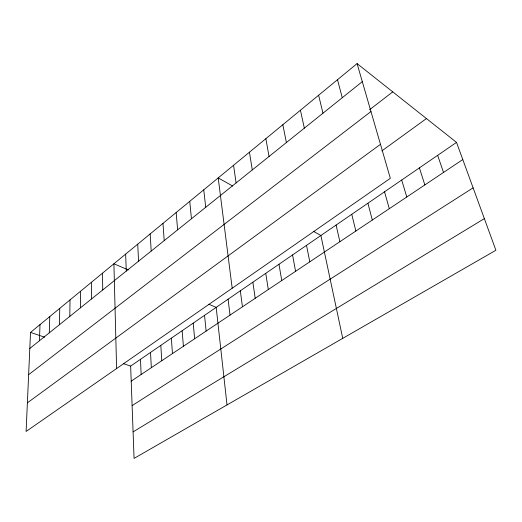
<?xml version="1.0" encoding="UTF-8"?>
<svg xmlns="http://www.w3.org/2000/svg" width="522" height="522" viewBox="0 0 522 522"><rect width="100%" height="100%" fill="white"/><g stroke="black" fill="none" stroke-linecap="round" stroke-linejoin="round"><path stroke-width="0.78" d="M80.492 307.804L80.545 291.243M69.811 316.378L70.013 299.909M59.417 324.723L59.756 308.358M49.29 332.847L49.76 316.586M39.424 340.768L40.018 324.606M30.524 332.423L26.1 431.453L390.332 178.302L357.074 63.593L30.524 332.423L44.644 337.173M29.806 348.481L362.307 81.634M369.517 109.79L392.753 91.865M28.638 374.672L370.966 111.519M27.379 402.853L380.479 144.32M381.797 150.943L426.448 118.566M130.644 366.085L456.522 142.395L495.9 250.247L134.069 458.407L130.644 366.085L123.388 363.645M131.198 381.151L462.792 159.569M132.112 405.633L473.115 187.835M133.084 431.883L484.351 218.62M128.314 269.92L113.907 263.78L116.608 368.545M208.826 304.248L216.173 307.38L227.018 404.935M232.695 186.047L218.203 177.917L232.186 288.216M313.389 231.298L320.88 235.5L342.739 338.36M357.074 63.593L456.522 142.395M437.658 155.341L443.517 172.449M419.394 167.882L424.856 184.918M401.699 180.025L406.788 196.99M384.544 191.802L389.288 208.689M337.499 79.703L342.269 97.718M367.906 203.221L372.317 220.03M351.763 214.301L355.86 231.024M318.629 95.239L322.961 113.215M336.096 225.06L339.894 241.693M300.424 110.233L304.346 128.151M282.839 124.706L286.382 142.571M306.525 245.36L309.781 261.816M292.561 254.938L295.569 271.31M265.861 138.682L269.039 156.489M278.976 264.269L281.75 280.549M249.444 152.196L252.283 169.931M265.744 273.345L268.295 289.534M252.863 282.187L255.206 298.284M233.562 165.272L236.094 182.928M240.316 290.8L242.456 306.805M228.088 299.197L230.032 315.105M203.756 189.812L205.714 207.312M204.546 315.353L206.131 331.078M189.747 201.342L191.45 218.757M193.212 323.138L194.628 338.765M176.162 212.526L177.624 229.856M182.152 330.733L183.405 346.262M171.353 338.139L172.456 353.577M162.975 223.383L164.208 240.622M160.815 345.375L161.774 360.722M150.173 233.921L151.191 251.069M150.519 352.441L151.341 367.69M137.736 244.159L138.545 261.209M140.464 359.345L141.149 374.496M125.652 254.11L126.272 271.068M102.482 273.182L102.743 289.945M91.363 282.337L91.461 299.002"/></g></svg>
